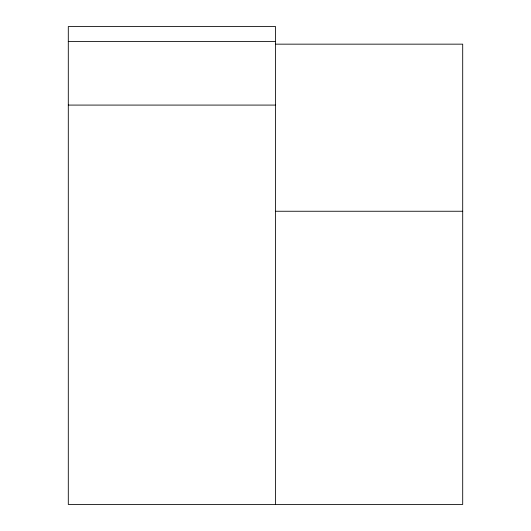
<?xml version="1.0" encoding="UTF-8"?>
<svg xmlns="http://www.w3.org/2000/svg" width="531" height="531" viewBox="0 0 531 531"><rect width="100%" height="100%" fill="white"/><g stroke="black" fill="none" stroke-linecap="round" stroke-linejoin="round"><path stroke-width="0.8" d="M68.3 41.591L275.549 41.591M275.549 44.159L462.7 44.159L462.7 504.45L68.3 504.45L68.3 26.55L275.549 26.55L275.549 504.45M68.3 105.085L275.549 105.085M275.549 211.252L462.7 211.252"/></g></svg>
